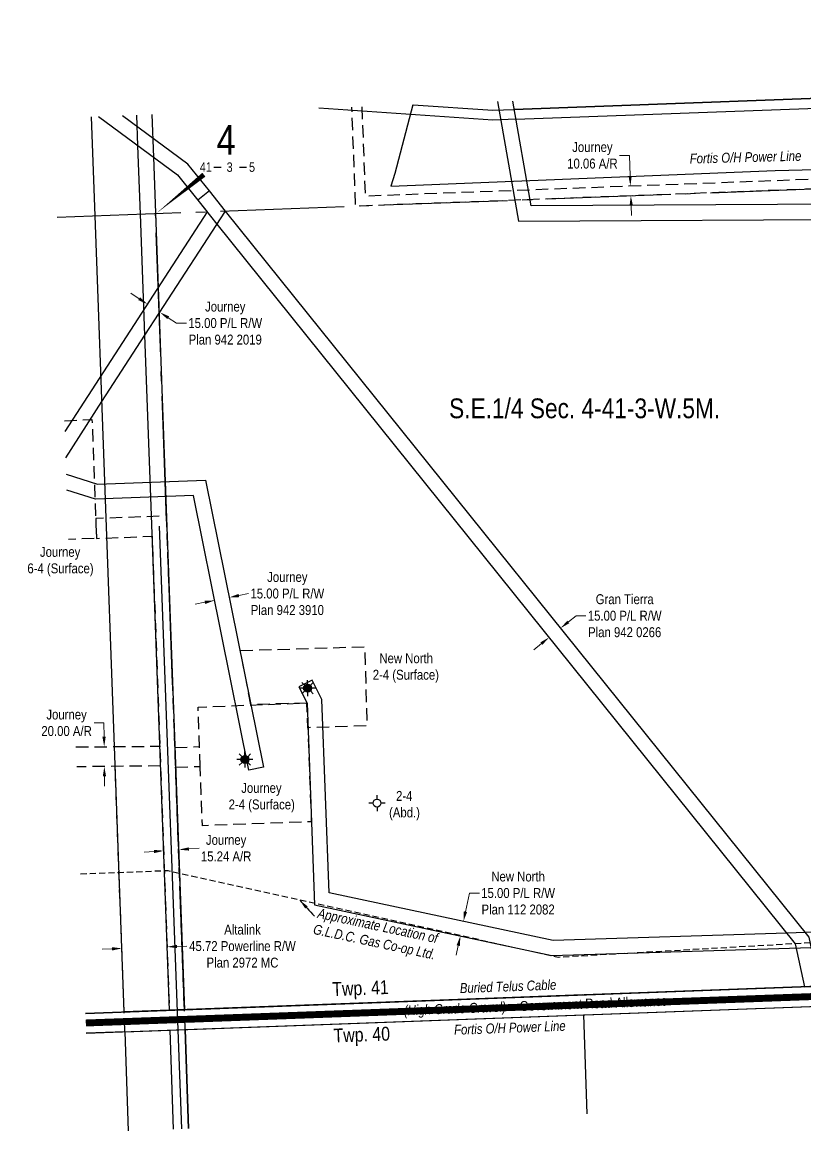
# Model space of a CAD drawing. Extents: x 675519 to 688669, y 5804595 to 5836613.
# Drawn here: x 678137 to 678927, y 5819129 to 5820248 of the extents above; entities that cross this region are included whole.
import ezdxf
from ezdxf.enums import TextEntityAlignment as Align

# ---------------------------------------------------------------- set-up
doc = ezdxf.new("R2010")
doc.units = 0
doc.header["$LTSCALE"] = 5
doc.header["$PDMODE"] = 3
doc.header["$PDSIZE"] = 10
for name, pattern in [('foc-ACCESSROAD', [3.75, 2.5, -1.25]), ('foc-QUARTERLINE', [33, 25, -3, 2, -3]), ('UG_PIPE', [1.875, 1.25, -0.625])]:
    doc.linetypes.add(name, pattern=pattern)
doc.layers.get('Defpoints').update_dxf_attribs({"color": 9})
for name, color, linetype in [('10', 1, 'Continuous'), ('9', 3, 'Continuous'), ('AS-PIPE-UG', 44, 'UG_PIPE'), ('AS-PIPE-UG-T', 44, 'Continuous'), ('AS-POWER', 104, 'foc-POWER'), ('AS-POWER-T', 104, 'Continuous'), ('AS-ROADS', 254, 'Continuous'), ('AS-TELEPHONE-T', 224, 'Continuous'), ('AS-TELUS', 224, 'foc-TEL'), ('C-SYMBOL', 7, 'Continuous'), ('D-TXT', 6, 'Continuous'), ('F-AR', 190, 'foc-ACCESSROAD'), ('F-RW', 190, 'Continuous'), ('F-WS', 190, 'foc-ACCESSROAD'), ('F-WS-S', 8, 'Continuous'), ('L-QSEC', 8, 'foc-QUARTERLINE'), ('L-ROAD-T', 7, 'Continuous'), ('L-SEC', 7, 'Continuous'), ('L-SECLBL', 7, 'Continuous'), ('L-TITLEDB', 4, 'Continuous')]:
    doc.layers.add(name, color=color, linetype=linetype)
for name, color, linetype, lineweight in [('F-AR-T', 190, 'Continuous', 9), ('F-RW-T', 190, 'Continuous', 9), ('F-WS-T', 190, 'Continuous', 9), ('T-TEXT', 48, 'Continuous', 18)]:
    doc.layers.add(name, color=color, linetype=linetype, lineweight=lineweight)
doc.styles.add('175L', font='ARIALN.TTF', dxfattribs={"height": 20})
doc.styles.add('80', font='ARIALN.TTF', dxfattribs={"height": 10})
doc.styles.add('80CG', font='ARIALN.TTF', dxfattribs={"height": 10})
doc.styles.add('80L', font='ARIALN.TTF', dxfattribs={"height": 10})
doc.styles.add('80LS', font='ARIALNI.TTF', dxfattribs={"height": 10})
doc.styles.add('foc-LtypeFont', font='ARIALN.TTF', dxfattribs={"height": 7.35})
doc.styles.add('SIMPLEX', font='ARIALN.TTF')
doc.linetypes.add('foc-POWER', pattern='A,6,-1,["P",foc-LtypeFont,S=0.2,R=0,X=-0.625,Y=-0.75],-1.24,4', length=12.24)
doc.linetypes.add('foc-POWER-NOLINE', pattern='A,0,-4,["P",foc-LtypeFont,S=0.2,R=0,X=-0.625,Y=-0.75],-8.24', length=12.24)
doc.linetypes.add('foc-TEL', pattern='A,2,-1,["T",foc-LtypeFont,S=0.2,R=0,X=-0.425,Y=-0.75],-1.24,8', length=12.24)
doc.linetypes.add('foc-TEL-NOLINE', pattern='A,0,-2,["T",foc-LtypeFont,S=0.2,R=0,X=-0.425,Y=-0.75],-10.24', length=12.24)
doc.dimstyles.new('Compass 5 000', dxfattribs={"dimscale": 5, "dimtxt": 9, "dimasz": 2, "dimexe": 0.2, "dimexo": 0.0625, "dimgap": 0.5, "dimtad": 0, "dimtih": 1, "dimtoh": 1, "dimzin": 0, "dimdsep": 46, "dimtxsty": '80CG', "dimcen": 0.1, "dimse1": 1, "dimse2": 1, "dimclrd": 256, "dimclrt": 256, "dimaunit": 1, "dimadec": 4, "dimazin": 0, "dimtfac": 0.06, "dimtofl": 0, "dimtmove": 0, "dimatfit": 1, "dimfxl": 0.2, "dimtolj": 1, "dimtzin": 0, "dimlwd": -1, "dimarcsym": 0})

# ---------------------------------------------------------------- blocks, each defined once
blk = doc.blocks.new('L-SECLBL')
at = {"layer": '9', "color": 7}
for p, q in [((-5.1, -27.8), (-12.3, -27.8)), ((20.7, -27.8), (13.5, -27.8))]:
    blk.add_line(p, q, dxfattribs=at)
at = {"layer": '10', "color": 2, "style": 'SIMPLEX'}
blk.add_attdef('SEC', text='', height=30, dxfattribs=at).set_placement((0, 0), align=Align.MIDDLE)
at = {"layer": '10', "color": 5, "style": '80L'}
blk.add_attdef('TWP', text='', height=9.5, dxfattribs=at).set_placement((-14.4, -27.4), align=Align.MIDDLE_RIGHT)
blk.add_attdef('RGE', text='', height=9.5, dxfattribs=at).set_placement((3.6, -27.4), align=Align.MIDDLE_CENTER)
blk.add_attdef('MER', text='', height=9.5, dxfattribs=at).set_placement((23.2, -27.4), align=Align.MIDDLE_LEFT)
blk = doc.blocks.new('*D578')
at = {"layer": 'Defpoints', "color": 0, "transparency": 16777216}
for p in [(678680.2, 5819636.2), (678693.6, 5819619.6), (678682, 5819610.2)]:
    blk.add_point(p, dxfattribs=at)
at = {"layer": 'F-RW-T', "transparency": 16777216}
for p, q in [((678688, 5819642.5), (678695.8, 5819648.7)), ((678695.8, 5819648.7), (678705.8, 5819648.7)), ((678660.8, 5819620.6), (678653, 5819614.3))]:
    blk.add_line(p, q, dxfattribs=at)
for points in [[(678686.9, 5819643.7), (678689, 5819641.2), (678680.2, 5819636.2)], [(678659.8, 5819621.9), (678661.8, 5819619.3), (678668.6, 5819626.9)]]:
    blk.add_solid(points, dxfattribs=at)
at = {"layer": 'F-RW-T', "transparency": 16777216, "insert": (678744.9, 5819648.7), "char_height": 10, "attachment_point": 5, "style": '80CG'}
blk.add_mtext('\\A1;Gran Tierra\\P15.00 P/L R/W\\PPlan 942 0266', dxfattribs=at)
blk = doc.blocks.new('*D579')
at = {"layer": 'Defpoints', "color": 0, "transparency": 16777216}
for p in [(678582.1, 5819340.1), (678647.9, 5819326.1), (678644.8, 5819311.4)]:
    blk.add_point(p, dxfattribs=at)
at = {"layer": 'F-RW-T', "transparency": 16777216}
for p, q in [((678584.2, 5819349.9), (678588.2, 5819368.7)), ((678588.2, 5819368.7), (678598.2, 5819368.7)), ((678576.9, 5819315.7), (678574.8, 5819305.9))]:
    blk.add_line(p, q, dxfattribs=at)
for points in [[(678582.5, 5819350.2), (678585.8, 5819349.6), (678582.1, 5819340.1)], [(678575.2, 5819316), (678578.5, 5819315.3), (678579, 5819325.4)]]:
    blk.add_solid(points, dxfattribs=at)
at = {"layer": 'F-RW-T', "transparency": 16777216, "insert": (678637.3, 5819368.7), "char_height": 10, "attachment_point": 5, "style": '80CG'}
blk.add_mtext('\\A1;New North\\P15.00 P/L R/W\\PPlan 112 2082', dxfattribs=at)
blk = doc.blocks.new('*D580')
at = {"layer": 'Defpoints', "color": 0, "transparency": 16777216}
for p in [(678331.2, 5819663.1), (678345.6, 5819667.2), (678345.8, 5819666)]:
    blk.add_point(p, dxfattribs=at)
at = {"layer": 'F-RW-T', "transparency": 16777216}
for p, q in [((678355.4, 5819669.2), (678365.2, 5819671.1)), ((678321.1, 5819662.3), (678311.3, 5819660.3))]:
    blk.add_line(p, q, dxfattribs=at)
for points in [[(678320.8, 5819663.9), (678321.4, 5819660.6), (678330.9, 5819664.2)], [(678355.1, 5819670.8), (678355.7, 5819667.5), (678345.6, 5819667.2)]]:
    blk.add_solid(points, dxfattribs=at)
at = {"layer": 'F-RW-T', "transparency": 16777216, "insert": (678404.3, 5819671.1), "char_height": 10, "attachment_point": 5, "style": '80CG'}
blk.add_mtext('\\A1;Journey\\P15.00 P/L R/W\\PPlan 942 3910', dxfattribs=at)
blk = doc.blocks.new('*D581')
at = {"layer": 'Defpoints', "color": 0, "transparency": 16777216}
for p in [(678279.1, 5819419.2), (678294.3, 5819420.3), (678294.9, 5819412.5)]:
    blk.add_point(p, dxfattribs=at)
at = {"layer": 'F-AR-T', "transparency": 16777216}
for p, q in [((678269.7, 5819410.6), (678259.7, 5819409.9)), ((678304.8, 5819413.2), (678315.2, 5819414))]:
    blk.add_line(p, q, dxfattribs=at)
for points in [[(678269.6, 5819412.3), (678269.8, 5819409), (678279.7, 5819411.4)], [(678304.7, 5819414.9), (678305, 5819411.6), (678294.9, 5819412.5)]]:
    blk.add_solid(points, dxfattribs=at)
at = {"layer": 'F-AR-T', "transparency": 16777216, "insert": (678342.5, 5819414), "char_height": 10, "attachment_point": 5, "style": '80CG'}
blk.add_mtext('\\A1;Journey\\P15.24 A/R', dxfattribs=at)
blk = doc.blocks.new('*D582')
at = {"layer": 'Defpoints', "color": 0, "transparency": 16777216}
for p in [(678219.4, 5819516.5), (678239, 5819516.7), (678239.2, 5819496.7)]:
    blk.add_point(p, dxfattribs=at)
at = {"layer": 'F-AR-T', "transparency": 16777216}
for p, q in [((678219.1, 5819540.6), (678209.1, 5819540.6)), ((678219.3, 5819526.5), (678219.1, 5819540.6)), ((678219.6, 5819486.5), (678219.7, 5819476.5))]:
    blk.add_line(p, q, dxfattribs=at)
for points in [[(678220.9, 5819526.5), (678217.6, 5819526.5), (678219.4, 5819516.5)], [(678221.3, 5819486.5), (678218, 5819486.5), (678219.5, 5819496.5)]]:
    blk.add_solid(points, dxfattribs=at)
at = {"layer": 'F-AR-T', "transparency": 16777216, "insert": (678181.4, 5819540.6), "char_height": 10, "attachment_point": 5, "style": '80CG'}
blk.add_mtext('\\A1;Journey\\P20.00 A/R', dxfattribs=at)
blk = doc.blocks.new('*D583')
at = {"layer": 'Defpoints', "color": 0, "transparency": 16777216}
for p in [(678237.2, 5819310.5), (678282.8, 5819314.4), (678282.9, 5819312.2)]:
    blk.add_point(p, dxfattribs=at)
at = {"layer": 'F-RW-T', "transparency": 16777216}
for p, q in [((678227.2, 5819312.4), (678217.2, 5819312)), ((678292.8, 5819314.8), (678302.8, 5819315.1))]:
    blk.add_line(p, q, dxfattribs=at)
for points in [[(678292.8, 5819316.4), (678292.9, 5819313.1), (678282.8, 5819314.4)], [(678227.1, 5819314.1), (678227.2, 5819310.7), (678237.2, 5819312.8)]]:
    blk.add_solid(points, dxfattribs=at)
at = {"layer": 'F-RW-T', "transparency": 16777216, "insert": (678359, 5819315.1), "char_height": 10, "attachment_point": 5, "style": '80CG'}
blk.add_mtext('\\A1;Altalink\\P45.72 Powerline R/W\\PPlan 2972 MC ', dxfattribs=at)
blk = doc.blocks.new('Gabd')
for p, q in [((-0.81, 0), (-1.62, 0)), ((0, 0.81), (0, 1.62)), ((1.62, 0), (0.81, 0)), ((0, -0.81), (0, -1.62))]:
    blk.add_line(p, q)
blk.add_circle((0, 0), 0.8)
blk = doc.blocks.new('GAS')
h = blk.add_hatch(color=255)
h.dxf.hatch_style = 1
edge = h.paths.add_edge_path()
edge.add_arc((0, 0), 0.9, 0, 360)
for p, q in [((-0.81, 0), (-1.62, 0)), ((-0.57, 0.57), (-1.14, 1.14)), ((0, 0.81), (0, 1.62)), ((0.57, 0.57), (1.14, 1.14)), ((1.62, 0), (0.81, 0)), ((-0.57, -0.57), (-1.14, -1.14)), ((0, -0.81), (0, -1.62)), ((1.14, -1.14), (0.57, -0.57))]:
    blk.add_line(p, q)
blk.add_circle((0, 0), 0.8)
blk = doc.blocks.new('*D584')
at = {"layer": 'Defpoints', "color": 0, "transparency": 16777216}
for p in [(678275.7, 5819955.1), (678234.6, 5819919.8), (678247.2, 5819911.5)]:
    blk.add_point(p, dxfattribs=at)
at = {"layer": 'F-RW-T', "transparency": 16777216}
for p, q in [((678254.6, 5819968.9), (678246.3, 5819974.3)), ((678284.1, 5819949.6), (678292.5, 5819944.2)), ((678292.5, 5819944.2), (678302.5, 5819944.2))]:
    blk.add_line(p, q, dxfattribs=at)
for points in [[(678255.6, 5819970.2), (678253.7, 5819967.5), (678263, 5819963.4)], [(678285, 5819951), (678283.1, 5819948.3), (678275.7, 5819955.1)]]:
    blk.add_solid(points, dxfattribs=at)
at = {"layer": 'F-RW-T', "transparency": 16777216, "insert": (678341.6, 5819944.2), "char_height": 10, "attachment_point": 5, "style": '80CG'}
blk.add_mtext('\\A1;Journey\\P15.00 P/L R/W\\PPlan 942 2019', dxfattribs=at)
blk = doc.blocks.new('*D585')
at = {"layer": 'Defpoints', "color": 0, "transparency": 16777216}
for p in [(678750.7, 5820082.8), (678778.5, 5820083.9), (678778.9, 5820073.9)]:
    blk.add_point(p, dxfattribs=at)
at = {"layer": 'F-AR-T', "transparency": 16777216}
for p, q in [((678749.6, 5820113.6), (678739.6, 5820113.6)), ((678750.4, 5820092.8), (678749.6, 5820113.6)), ((678751.5, 5820062.8), (678751.9, 5820052.8))]:
    blk.add_line(p, q, dxfattribs=at)
for points in [[(678752, 5820092.9), (678748.7, 5820092.7), (678750.7, 5820082.8)], [(678753.2, 5820062.9), (678749.8, 5820062.8), (678751.1, 5820072.8)]]:
    blk.add_solid(points, dxfattribs=at)
at = {"layer": 'F-AR-T', "transparency": 16777216, "insert": (678712.3, 5820113.6), "char_height": 10, "attachment_point": 5, "style": '80CG'}
blk.add_mtext('\\A1;Journey\\P10.06 A/R', dxfattribs=at)

msp = doc.modelspace()

# ---------------------------------------------------------------- linework, layer by layer
at = {"layer": 'AS-PIPE-UG', "flags": 128}
msp.add_lwpolyline([(678195.467, 5819388.182), (678283.574, 5819391.476), (678677.806, 5819304.102), (679063.011, 5819326.201), (679037.907, 5820248.111)], dxfattribs=at)
at = {"layer": 'AS-POWER', "flags": 128}
for points in [[(678531.12, 5820164.667), (678512.792, 5820095.146), (678508.663, 5820082.408), (678896.862, 5820098.315), (679101.58, 5820103.418)], [(678297.833, 5819130.613), (678275.259, 5819739.231)]]:
    msp.add_lwpolyline(points, dxfattribs=at)
at = {"layer": 'AS-POWER', "linetype": 'foc-POWER-NOLINE', "flags": 128}
msp.add_lwpolyline([(678201.204, 5819227.061), (679105.48, 5819260.567)], dxfattribs=at)
at = {"layer": 'AS-ROADS', "const_width": 6.999, "flags": 128}
msp.add_lwpolyline([(680026.572, 5819303.923), (678200.832, 5819237.496)], dxfattribs=at)
at = {"layer": 'AS-TELUS', "linetype": 'foc-TEL-NOLINE', "flags": 128}
msp.add_lwpolyline([(678200.488, 5819247.154), (679094.84, 5819280.301), (679526.943, 5819296.102), (679929.019, 5819310.804), (680026.201, 5819314.447)], dxfattribs=at)
at = {"layer": 'F-AR', "flags": 128}
for points in [[(679071.031, 5820084.816), (678473.236, 5820062.278), (678469.463, 5820162.36)], [(678479.514, 5820162.736), (678482.908, 5820072.709), (679070.663, 5820094.868)], [(678300.391, 5819250.888), (678282.368, 5819749.489), (678210.788, 5819746.825), (678211.531, 5819726.842), (678267.864, 5819728.939), (678285.163, 5819250.337)], [(678424.063, 5819560.619), (678367.479, 5819558.871), (678356.823, 5819613.564), (678482.314, 5819617.44), (678484.783, 5819537.491), (678424.821, 5819535.639), (678424.049, 5819560.623)], [(678316.381, 5819496.612), (678314.166, 5819556.562), (678424.073, 5819560.623), (678428.504, 5819440.724), (678318.596, 5819436.663), (678316.381, 5819496.612)], [(678190.909, 5819516.214), (678276.078, 5819517.016)], [(678290.762, 5819515.674), (678315.641, 5819516.595)], [(678276.266, 5819497.02), (678191.621, 5819496.223)], [(678291.502, 5819495.691), (678316.381, 5819496.612)], [(678301.119, 5819230.787), (678291.502, 5819495.691)], [(678240.206, 5819228.522), (678230.61, 5819493.427)]]:
    msp.add_lwpolyline(points, dxfattribs=at)
at = {"layer": 'F-RW', "flags": 128}
for points in [[(678633.282, 5820159.989), (679067.688, 5820176.131), (679067.188, 5820189.835), (678971.983, 5820186.293)], [(678616.51, 5820167.863), (678637.804, 5820047.327), (679008.903, 5820049.268), (679032.666, 5819505.884), (679041.482, 5819304.26), (679041.824, 5819278.339), (679057.055, 5819278.903), (679048.537, 5819491.431), (679047.88, 5819506.425), (679023.437, 5820064.6), (678650.564, 5820062.637), (678631.878, 5820168.438)], [(678635.006, 5820150.122), (679068.053, 5820166.138), (679067.688, 5820176.131), (678633.282, 5820159.989)], [(678635.006, 5820150.122), (678611.698, 5820149.197), (678436.117, 5820161.112)], [(678531.403, 5820164.678), (678611.812, 5820159.193), (678633.282, 5820159.989)], [(678210.329, 5820052.415), (678206.695, 5820152.527)], [(678213.701, 5820152.789), (678293.397, 5820093.912), (678313.938, 5820068.348), (678333.259, 5820044.282), (678917.072, 5819317.562), (678926.429, 5819274.066), (678941.648, 5819274.629), (678930.988, 5819324.183), (678341.706, 5820057.285), (678325.655, 5820077.717), (678303.84, 5820104.878), (678237.711, 5820153.687)], [(678267.531, 5820154.803), (678269.118, 5820111.802), (678273.933, 5819980.273), (678281.035, 5819784.157), (678300.391, 5819250.888), (678285.161, 5819250.314), (678266.367, 5819768.575), (678260.534, 5819931.904), (678255.98, 5820054.133), (678253.452, 5820123.368), (678252.326, 5820154.234)], [(678180.508, 5819808.345), (678216.962, 5819865.155), (678260.534, 5819931.904), (678274.9, 5819954.159), (678341.706, 5820057.285), (678325.655, 5820077.717), (678313.938, 5820068.348), (678323.361, 5820056.618), (678179.568, 5819834.749)], [(678239.492, 5819248.614), (678210.329, 5820052.415)], [(678181.106, 5819791.559), (678212.482, 5819781.604), (678321.754, 5819785.617), (678380.138, 5819495.827), (678365.485, 5819492.876), (678309.559, 5819770.161), (678210.462, 5819766.517), (678181.672, 5819775.653)], [(678240.206, 5819228.522), (678243.597, 5819128.605)], [(678289.281, 5819130.296), (678285.89, 5819230.221), (678301.119, 5819230.787), (678304.345, 5819130.854)]]:
    msp.add_lwpolyline(points, dxfattribs=at)
msp.add_lwpolyline([(678671.306, 5819305.784), (678933.219, 5819313.816), (679040.917, 5819317.118), (679033.322, 5819490.889), (679087.256, 5819492.814), (679086.712, 5819507.806), (679017.658, 5819505.35), (679025.224, 5819331.716), (678927.332, 5819328.731), (678908.557, 5819328.159), (678672.66, 5819320.842), (678446.416, 5819368.996), (678439.069, 5819564.012), (678429.486, 5819583.652), (678416.008, 5819577.076), (678424.2, 5819560.284), (678431.864, 5819356.767)], close=True, dxfattribs=at)
at = {"layer": 'F-WS', "flags": 128}
msp.add_lwpolyline([(678179.178, 5819845.701), (678207.068, 5819846.74), (678211.531, 5819726.842), (678183.447, 5819725.796)], dxfattribs=at)
at = {"layer": 'L-QSEC', "flags": 128}
for points in [[(678171.864, 5820051.142), (679076.212, 5820085.017)], [(678300.385, 5819250.874), (678271.257, 5820054.657)], [(678301.119, 5819230.787), (678304.345, 5819130.854)], [(678304.345, 5819130.854), (678301.119, 5819230.787)]]:
    msp.add_lwpolyline(points, dxfattribs=at)
at = {"layer": 'L-SEC', "flags": 128}
for points in [[(679104.767, 5819280.669), (678239.492, 5819248.614)], [(678240.206, 5819228.522), (679105.48, 5819260.567)], [(678702.579, 5819265.779), (678300.391, 5819250.888)], [(678300.391, 5819250.888), (678200.488, 5819247.169)], [(678200.488, 5819247.164), (678239.492, 5819248.614)], [(678301.119, 5819230.787), (678703.299, 5819245.678)], [(678201.203, 5819227.068), (678301.119, 5819230.787)], [(678240.206, 5819228.522), (678201.203, 5819227.07)]]:
    msp.add_lwpolyline(points, dxfattribs=at)
at = {"layer": 'L-SECLBL', "flags": 128}
msp.add_lwpolyline([(678271.777, 5820054.908, 0, 4.999, 0), (678320.021, 5820094.121, 0, 0, 0)], format="xyseb", dxfattribs=at)
at = {"layer": 'L-TITLEDB', "flags": 128}
msp.add_lwpolyline([(678703.298, 5819245.679), (678706.74, 5819145.752)], dxfattribs=at)

# ---------------------------------------------------------------- block references
at = {"layer": 'F-WS-S', "xscale": 4.999214999999947, "yscale": 4.999214999999947, "zscale": 4.999214999999947}
for p in [(678424.743, 5819575.626), (678361.473, 5819503.543)]:
    msp.add_blockref('GAS', p, dxfattribs=at)
at = {"layer": 'L-SECLBL', "xscale": 0.999843, "yscale": 0.999843, "zscale": 0.999843}
msp.add_blockref('L-SECLBL', (678342.427, 5820129.166), dxfattribs=at).add_auto_attribs({'SEC': '4', 'TWP': '41', 'RGE': '3', 'MER': '5'})

# ---------------------------------------------------------------- texts
at = {"layer": 'AS-PIPE-UG-T', "insert": (678493.566, 5819326.12), "char_height": 10, "attachment_point": 5, "rotation": 347.979847, "style": '80CG'}
msp.add_mtext('\\A1;{\\fArial Narrow|b0|i1|c0|p34;Approximate Location of\\PG.L.D.C. Gas Co-op Ltd.}', dxfattribs=at)
at = {"layer": 'AS-POWER-T', "char_height": 10.00007, "attachment_point": 1, "style": '80'}
for insert, rotation in [((678810.118, 5820115.328), 1.466807), ((678572.125, 5819235.582), 2.093893)]:
    msp.add_mtext_dynamic_manual_height_columns('\\pi0.32626;{\\fArial Narrow|b0|i1|c0|p34;Fortis O/H Power Line}', width=112.50188, gutter_width=49.994, heights=[0], dxfattribs=dict(at, insert=insert, rotation=rotation))
at = {"layer": 'AS-TELEPHONE-T', "insert": (678577.994, 5819277.643), "char_height": 10.00007, "attachment_point": 1, "rotation": 2.093893, "style": '80'}
msp.add_mtext_dynamic_manual_height_columns('\\pi0.29276;{\\fArial Narrow|b0|i1|c0|p34;Buried Telus Cable}', width=97.2233, gutter_width=99.988, heights=[0], dxfattribs=at)
at = {"layer": 'C-SYMBOL', "color": 3, "style": '175L'}
msp.add_text('S.E.1/4 Sec. 4-41-3-W.5M.', height=19.99686, dxfattribs=at).set_placement((678704.462, 5819842.17), align=Align.BOTTOM_CENTER)
at = {"layer": 'D-TXT', "color": 3, "char_height": 13.9978, "attachment_point": 1, "rotation": 2.092647, "style": '80L'}
for s, insert in [('Twp. 41', (678449.38, 5819278.7)), ('Twp. 40', (678450.675, 5819231.725))]:
    msp.add_mtext_dynamic_manual_height_columns(s, width=101.3954, gutter_width=47.5, heights=[0], dxfattribs=dict(at, insert=insert))
at = {"layer": 'L-ROAD-T', "style": '80L'}
msp.add_text('Government Road Allowance', height=9.99843, rotation=2.092647, dxfattribs=at).set_placement((678713.414, 5819257.211), align=Align.MIDDLE_CENTER)
at = {"layer": 'T-TEXT', "style": '80LS'}
msp.add_text('(High Grade Gravel)', height=9.99843, rotation=2.092647, dxfattribs=at).set_placement((678573.529, 5819252.099), align=Align.MIDDLE_CENTER)

# ---------------------------------------------------------------- dimensions: what is measured, and where the dimension line sits
at = {"layer": 'F-AR-T'}
for base, p1, p2, angle, text, picture, middle in [((678750.746, 5820082.807), (678778.875, 5820073.88), (678778.499, 5820083.853), 92.159138, 'Journey\\P10.06 A/R', '*D585', (678712.303, 5820113.628)), ((678219.358, 5819516.482), (678239.182, 5819496.671), (678238.993, 5819516.667), 90.539736, 'Journey\\P20.00 A/R', '*D582', (678181.396, 5819540.623)), ((678294.862, 5819412.5), (678279.1, 5819419.153), (678294.291, 5819420.27), 4.2051, 'Journey\\P15.24 A/R', '*D581', (678342.521, 5819413.998))]:
    dim = msp.add_linear_dim(base=base, p1=p1, p2=p2, angle=angle, text=text, dimstyle='Compass 5 000', dxfattribs=at)
    dim.commit()
    dim.dimension.update_dxf_attribs({"geometry": picture, "text_midpoint": middle, "dimtype": 161})
at = {"layer": 'F-RW-T'}
for base, p1, p2, angle, text, picture, middle in [((678275.686, 5819955.115), (678234.575, 5819919.816), (678247.244, 5819911.545), 326.864549, 'Journey\\P15.00 P/L R/W\\PPlan 942 2019', '*D584', (678341.559, 5819944.157)), ((678582.084, 5819340.12), (678644.812, 5819311.425), (678647.936, 5819326.104), 77.984408, 'New North\\P15.00 P/L R/W\\PPlan 112 2082', '*D579', (678637.261, 5819368.736))]:
    dim = msp.add_linear_dim(base=base, p1=p1, p2=p2, angle=angle, text=text, dimstyle='Compass 5 000', dxfattribs=at)
    dim.commit()
    dim.dimension.update_dxf_attribs({"geometry": picture, "text_midpoint": middle, "dimtype": 161})
for p1, p2, distance, text, picture, middle in [((678331.155, 5819663.087), (678345.844, 5819666.046), 1.174, 'Journey\\P15.00 P/L R/W\\PPlan 942 3910', '*D580', (678404.304, 5819671.147)), ((678681.959, 5819610.226), (678693.563, 5819619.554), 21.339, 'Gran Tierra\\P15.00 P/L R/W\\PPlan 942 0266', '*D578', (678744.868, 5819648.716)), ((678237.235, 5819310.533), (678282.928, 5819312.185), 2.219, 'Altalink\\P45.72 Powerline R/W\\PPlan 2972 MC ', '*D583', (678359.018, 5819315.124))]:
    dim = msp.add_aligned_dim(p1=p1, p2=p2, distance=distance, text=text, dimstyle='Compass 5 000', dxfattribs=at)
    dim.commit()
    dim.dimension.update_dxf_attribs({"geometry": picture, "text_midpoint": middle})

# ---------------------------------------------------------------- leaders
at = {"layer": 'AS-PIPE-UG-T', "path_type": 1}
msp.add_leader([(678416.879, 5819361.519), (678431.677, 5819345.221)], dimstyle='Compass 5 000', override={"dimgap": 0.5, "dimtad": 0}, dxfattribs=at)

# ---------------------------------------------------------------- next in the draw order: texts
at = {"layer": 'F-WS-T', "char_height": 9.99881, "attachment_point": 1, "style": '80L', "bg_fill": 2}
for s, width, insert in [('\\pi12.956;Journey\\P\\pi0.25981;6-4 (Surface)', 66.25531, (678141.578, 5819718.225)), ('\\pi6.9029;New North\\P\\pi0.21548;2-4 (Surface)', 66.25531, (678490.332, 5819610.805)), ('\\pi12.956;Journey\\P\\pi0.21548;2-4 (Surface)', 66.25531, (678344.814, 5819479.857)), ('\\pi7.4662;2-4\\P\\pi0.39683;(Abd.)', 30.59912, (678506.594, 5819471.793))]:
    msp.add_mtext_dynamic_manual_height_columns(s, width=width, gutter_width=45, heights=[0], dxfattribs=dict(at, insert=insert))

# ---------------------------------------------------------------- next in the draw order: block references
at = {"layer": 'F-WS-S', "xscale": 4.999214999999947, "yscale": 4.999214999999947, "zscale": 4.999214999999947}
msp.add_blockref('Gabd', (678494.834, 5819459.573), dxfattribs=at)

doc.saveas('drawing.dxf')
